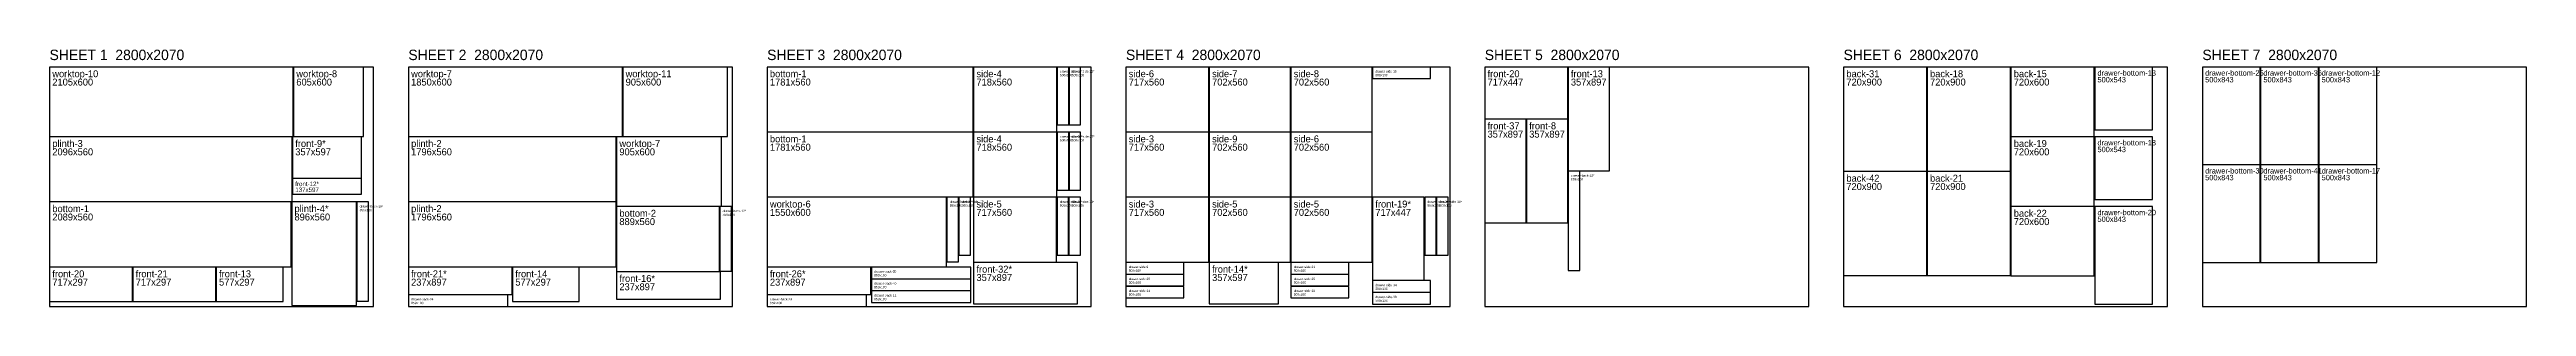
# Model space of a CAD drawing. Header units: millimetres. Extents: x 0 to 21400, y -2070 to 151.
import ezdxf

# ---------------------------------------------------------------- set-up
doc = ezdxf.new("R2010")
doc.units = ezdxf.units.MM
for name, color, linetype in [('LABELS', 3, 'CONTINUOUS'), ('PARTS', 7, 'CONTINUOUS'), ('SHEETS', 5, 'CONTINUOUS')]:
    doc.layers.add(name, color=color, linetype=linetype)

msp = doc.modelspace()

# ---------------------------------------------------------------- linework, layer by layer
at = {"layer": 'PARTS'}
for p, q in [((2105, 0), (0, 0)), ((0, 0), (0, -600)), ((2105, -600), (2105, 0)), ((2713.2, 0), (2108.2, 0)), ((2108.2, 0), (2108.2, -600)), ((2713.2, -600), (2713.2, 0)), ((4950, 0), (3100, 0)), ((3100, 0), (3100, -600)), ((4950, -600), (4950, 0)), ((5858.2, 0), (4953.2, 0)), ((4953.2, 0), (4953.2, -600)), ((5858.2, -600), (5858.2, 0)), ((7981, 0), (6200, 0)), ((6200, 0), (6200, -560)), ((7981, -560), (7981, 0)), ((8702.2, 0), (7984.2, 0)), ((7984.2, 0), (7984.2, -560)), ((8702.2, -560), (8702.2, 0)), ((8805.4, 0), (8705.4, 0)), ((8705.4, 0), (8705.4, -500)), ((8805.4, -500), (8805.4, 0)), ((8908.6, 0), (8808.6, 0)), ((8808.6, 0), (8808.6, -500)), ((8908.6, -500), (8908.6, 0)), ((10017, 0), (9300, 0)), ((9300, 0), (9300, -560)), ((10017, -560), (10017, 0)), ((10722.2, 0), (10020.2, 0)), ((10020.2, 0), (10020.2, -560)), ((10722.2, -560), (10722.2, 0)), ((11427.4, 0), (10725.4, 0)), ((10725.4, 0), (10725.4, -560)), ((11427.4, -560), (11427.4, 0)), ((11930.6, 0), (11430.6, 0)), ((11430.6, 0), (11430.6, -100)), ((11930.6, -100), (11930.6, 0)), ((13117, 0), (12400, 0)), ((12400, 0), (12400, -447)), ((13117, -447), (13117, 0)), ((13477.2, 0), (13120.2, 0)), ((13120.2, 0), (13120.2, -897)), ((13477.2, -897), (13477.2, 0)), ((16220, 0), (15500, 0)), ((15500, 0), (15500, -900)), ((16220, -900), (16220, 0)), ((16943.2, 0), (16223.2, 0)), ((16223.2, 0), (16223.2, -900)), ((16943.2, -900), (16943.2, 0)), ((17666.4, 0), (16946.4, 0)), ((16946.4, 0), (16946.4, -600)), ((17666.4, -600), (17666.4, 0)), ((18169.6, 0), (17669.6, 0)), ((17669.6, 0), (17669.6, -543)), ((18169.6, -543), (18169.6, 0)), ((19100, 0), (18600, 0)), ((18600, 0), (18600, -843)), ((19100, -843), (19100, 0)), ((19603.2, 0), (19103.2, 0)), ((19103.2, 0), (19103.2, -843)), ((19603.2, -843), (19603.2, 0)), ((20106.4, 0), (19606.4, 0)), ((19606.4, 0), (19606.4, -843)), ((20106.4, -843), (20106.4, 0)), ((11430.6, -100), (11930.6, -100)), ((0, -600), (2105, -600)), ((2096, -603.2), (0, -603.2)), ((0, -603.2), (0, -1163.2)), ((2096, -1163.2), (2096, -603.2)), ((2696.2, -603.2), (2099.2, -603.2)), ((2099.2, -603.2), (2099.2, -960.2)), ((2108.2, -600), (2713.2, -600)), ((2696.2, -960.2), (2696.2, -603.2)), ((3100, -600), (4950, -600)), ((4896, -603.2), (3100, -603.2)), ((3100, -603.2), (3100, -1163.2)), ((4896, -1163.2), (4896, -603.2)), ((5804.2, -603.2), (4899.2, -603.2)), ((4899.2, -603.2), (4899.2, -1203.2)), ((4953.2, -600), (5858.2, -600)), ((5804.2, -1203.2), (5804.2, -603.2)), ((6200, -560), (7981, -560)), ((7981, -563.2), (6200, -563.2)), ((6200, -563.2), (6200, -1123.2)), ((7981, -1123.2), (7981, -563.2)), ((7984.2, -560), (8702.2, -560)), ((8702.2, -563.2), (7984.2, -563.2)), ((7984.2, -563.2), (7984.2, -1123.2)), ((8702.2, -1123.2), (8702.2, -563.2)), ((8705.4, -500), (8805.4, -500)), ((8805.4, -563.2), (8705.4, -563.2)), ((8705.4, -563.2), (8705.4, -1063.2)), ((8805.4, -1063.2), (8805.4, -563.2)), ((8808.6, -500), (8908.6, -500)), ((8908.6, -563.2), (8808.6, -563.2)), ((8808.6, -563.2), (8808.6, -1063.2)), ((8908.6, -1063.2), (8908.6, -563.2)), ((9300, -560), (10017, -560)), ((10017, -563.2), (9300, -563.2)), ((9300, -563.2), (9300, -1123.2)), ((10017, -1123.2), (10017, -563.2)), ((10020.2, -560), (10722.2, -560)), ((10722.2, -563.2), (10020.2, -563.2)), ((10020.2, -563.2), (10020.2, -1123.2)), ((10722.2, -1123.2), (10722.2, -563.2)), ((10725.4, -560), (11427.4, -560)), ((11427.4, -563.2), (10725.4, -563.2)), ((10725.4, -563.2), (10725.4, -1123.2)), ((11427.4, -1123.2), (11427.4, -563.2)), ((12400, -447), (13117, -447)), ((12757, -450.2), (12400, -450.2)), ((12400, -450.2), (12400, -1347.2)), ((12757, -1347.2), (12757, -450.2)), ((13117.2, -450.2), (12760.2, -450.2)), ((12760.2, -450.2), (12760.2, -1347.2)), ((13117.2, -1347.2), (13117.2, -450.2)), ((16946.4, -600), (17666.4, -600)), ((17666.4, -603.2), (16946.4, -603.2)), ((16946.4, -603.2), (16946.4, -1203.2)), ((17666.4, -1203.2), (17666.4, -603.2)), ((17669.6, -543), (18169.6, -543)), ((18169.6, -603.2), (17669.6, -603.2)), ((17669.6, -603.2), (17669.6, -1146.2)), ((18169.6, -1146.2), (18169.6, -603.2)), ((18600, -843), (19100, -843)), ((19100, -846.2), (18600, -846.2)), ((18600, -846.2), (18600, -1689.2)), ((19100, -1689.2), (19100, -846.2)), ((19103.2, -843), (19603.2, -843)), ((19603.2, -846.2), (19103.2, -846.2)), ((19103.2, -846.2), (19103.2, -1689.2)), ((19603.2, -1689.2), (19603.2, -846.2)), ((19606.4, -843), (20106.4, -843)), ((20106.4, -846.2), (19606.4, -846.2)), ((19606.4, -846.2), (19606.4, -1689.2)), ((20106.4, -1689.2), (20106.4, -846.2)), ((2099.2, -960.2), (2696.2, -960.2)), ((2696.2, -963.4), (2099.2, -963.4)), ((2099.2, -963.4), (2099.2, -1100.4)), ((2696.2, -1100.4), (2696.2, -963.4)), ((8705.4, -1063.2), (8805.4, -1063.2)), ((8808.6, -1063.2), (8908.6, -1063.2)), ((13120.2, -897), (13477.2, -897)), ((13220.2, -900.2), (13120.2, -900.2)), ((13120.2, -900.2), (13120.2, -1759.2)), ((13220.2, -1759.2), (13220.2, -900.2)), ((15500, -900), (16220, -900)), ((16220, -903.2), (15500, -903.2)), ((15500, -903.2), (15500, -1803.2)), ((16220, -1803.2), (16220, -903.2)), ((16223.2, -900), (16943.2, -900)), ((16943.2, -903.2), (16223.2, -903.2)), ((16223.2, -903.2), (16223.2, -1803.2)), ((16943.2, -1803.2), (16943.2, -903.2)), ((0, -1163.2), (2096, -1163.2)), ((2089, -1166.4), (0, -1166.4)), ((0, -1166.4), (0, -1726.4)), ((2089, -1726.4), (2089, -1166.4)), ((2652.2, -1166.4), (2092.2, -1166.4)), ((2092.2, -1166.4), (2092.2, -2062.4)), ((2099.2, -1100.4), (2696.2, -1100.4)), ((2652.2, -2062.4), (2652.2, -1166.4)), ((2755.4, -1166.4), (2655.4, -1166.4)), ((2655.4, -1166.4), (2655.4, -2025.4)), ((2755.4, -2025.4), (2755.4, -1166.4)), ((3100, -1163.2), (4896, -1163.2)), ((4896, -1166.4), (3100, -1166.4)), ((3100, -1166.4), (3100, -1726.4)), ((4896, -1726.4), (4896, -1166.4)), ((4899.2, -1203.2), (5804.2, -1203.2)), ((5788.2, -1206.4), (4899.2, -1206.4)), ((4899.2, -1206.4), (4899.2, -1766.4)), ((5788.2, -1766.4), (5788.2, -1206.4)), ((5891.4, -1206.4), (5791.4, -1206.4)), ((5791.4, -1206.4), (5791.4, -1765.4)), ((5891.4, -1765.4), (5891.4, -1206.4)), ((6200, -1123.2), (7981, -1123.2)), ((7750, -1126.4), (6200, -1126.4)), ((6200, -1126.4), (6200, -1726.4)), ((7750, -1726.4), (7750, -1126.4)), ((7853.2, -1126.4), (7753.2, -1126.4)), ((7753.2, -1126.4), (7753.2, -1685.4)), ((7853.2, -1685.4), (7853.2, -1126.4)), ((7956.4, -1126.4), (7856.4, -1126.4)), ((7856.4, -1126.4), (7856.4, -1626.4)), ((7956.4, -1626.4), (7956.4, -1126.4)), ((7984.2, -1123.2), (8702.2, -1123.2)), ((8701.2, -1126.4), (7984.2, -1126.4)), ((7984.2, -1126.4), (7984.2, -1686.4)), ((8701.2, -1686.4), (8701.2, -1126.4)), ((8804.4, -1126.4), (8704.4, -1126.4)), ((8704.4, -1126.4), (8704.4, -1626.4)), ((8804.4, -1626.4), (8804.4, -1126.4)), ((8907.6, -1126.4), (8807.6, -1126.4)), ((8807.6, -1126.4), (8807.6, -1626.4)), ((8907.6, -1626.4), (8907.6, -1126.4)), ((9300, -1123.2), (10017, -1123.2)), ((10017, -1126.4), (9300, -1126.4)), ((9300, -1126.4), (9300, -1686.4)), ((10017, -1686.4), (10017, -1126.4)), ((10020.2, -1123.2), (10722.2, -1123.2)), ((10722.2, -1126.4), (10020.2, -1126.4)), ((10020.2, -1126.4), (10020.2, -1686.4)), ((10722.2, -1686.4), (10722.2, -1126.4)), ((10725.4, -1123.2), (11427.4, -1123.2)), ((11427.4, -1126.4), (10725.4, -1126.4)), ((10725.4, -1126.4), (10725.4, -1686.4)), ((11427.4, -1686.4), (11427.4, -1126.4)), ((11877.6, -1126.4), (11430.6, -1126.4)), ((11430.6, -1126.4), (11430.6, -1843.4)), ((11877.6, -1843.4), (11877.6, -1126.4)), ((11980.8, -1126.4), (11880.8, -1126.4)), ((11880.8, -1126.4), (11880.8, -1626.4)), ((11980.8, -1626.4), (11980.8, -1126.4)), ((12084, -1126.4), (11984, -1126.4)), ((11984, -1126.4), (11984, -1626.4)), ((12084, -1626.4), (12084, -1126.4)), ((16946.4, -1203.2), (17666.4, -1203.2)), ((17666.4, -1206.4), (16946.4, -1206.4)), ((16946.4, -1206.4), (16946.4, -1806.4)), ((17666.4, -1806.4), (17666.4, -1206.4)), ((17669.6, -1146.2), (18169.6, -1146.2)), ((18169.6, -1206.4), (17669.6, -1206.4)), ((17669.6, -1206.4), (17669.6, -2049.4)), ((18169.6, -2049.4), (18169.6, -1206.4)), ((12400, -1347.2), (12757, -1347.2)), ((12760.2, -1347.2), (13117.2, -1347.2)), ((7753.2, -1685.4), (7853.2, -1685.4)), ((7856.4, -1626.4), (7956.4, -1626.4)), ((7984.2, -1686.4), (8701.2, -1686.4)), ((8881.2, -1689.6), (7984.2, -1689.6)), ((7984.2, -1689.6), (7984.2, -2046.6)), ((8704.4, -1626.4), (8804.4, -1626.4)), ((8807.6, -1626.4), (8907.6, -1626.4)), ((8881.2, -2046.6), (8881.2, -1689.6)), ((9300, -1686.4), (10017, -1686.4)), ((9800, -1689.6), (9300, -1689.6)), ((9300, -1689.6), (9300, -1789.6)), ((9800, -1789.6), (9800, -1689.6)), ((10020.2, -1686.4), (10722.2, -1686.4)), ((10617.2, -1689.6), (10020.2, -1689.6)), ((10020.2, -1689.6), (10020.2, -2046.6)), ((10617.2, -2046.6), (10617.2, -1689.6)), ((10725.4, -1686.4), (11427.4, -1686.4)), ((11225.4, -1689.6), (10725.4, -1689.6)), ((10725.4, -1689.6), (10725.4, -1789.6)), ((11225.4, -1789.6), (11225.4, -1689.6)), ((11880.8, -1626.4), (11980.8, -1626.4)), ((11984, -1626.4), (12084, -1626.4)), ((18600, -1689.2), (19100, -1689.2)), ((19103.2, -1689.2), (19603.2, -1689.2)), ((19606.4, -1689.2), (20106.4, -1689.2)), ((0, -1726.4), (2089, -1726.4)), ((717, -1729.6), (0, -1729.6)), ((0, -1729.6), (0, -2026.6)), ((717, -2026.6), (717, -1729.6)), ((1437.2, -1729.6), (720.2, -1729.6)), ((720.2, -1729.6), (720.2, -2026.6)), ((1437.2, -2026.6), (1437.2, -1729.6)), ((2017.4, -1729.6), (1440.4, -1729.6)), ((1440.4, -1729.6), (1440.4, -2026.6)), ((2017.4, -2026.6), (2017.4, -1729.6)), ((3100, -1726.4), (4896, -1726.4)), ((3997, -1729.6), (3100, -1729.6)), ((3100, -1729.6), (3100, -1966.6)), ((3997, -1966.6), (3997, -1729.6)), ((4577.2, -1729.6), (4000.2, -1729.6)), ((4000.2, -1729.6), (4000.2, -2026.6)), ((4577.2, -2026.6), (4577.2, -1729.6)), ((4899.2, -1766.4), (5788.2, -1766.4)), ((5796.2, -1769.6), (4899.2, -1769.6)), ((4899.2, -1769.6), (4899.2, -2006.6)), ((5791.4, -1765.4), (5891.4, -1765.4)), ((5796.2, -2006.6), (5796.2, -1769.6)), ((6200, -1726.4), (7750, -1726.4)), ((7097, -1729.6), (6200, -1729.6)), ((6200, -1729.6), (6200, -1966.6)), ((7097, -1966.6), (7097, -1729.6)), ((7959.2, -1729.6), (7100.2, -1729.6)), ((7100.2, -1729.6), (7100.2, -1829.6)), ((7100.2, -1829.6), (7959.2, -1829.6)), ((7959.2, -1832.8), (7100.2, -1832.8)), ((7100.2, -1832.8), (7100.2, -1932.8)), ((7959.2, -1829.6), (7959.2, -1729.6)), ((7959.2, -1932.8), (7959.2, -1832.8)), ((9300, -1789.6), (9800, -1789.6)), ((9800, -1792.8), (9300, -1792.8)), ((9300, -1792.8), (9300, -1892.8)), ((9300, -1892.8), (9800, -1892.8)), ((9800, -1896), (9300, -1896)), ((9300, -1896), (9300, -1996)), ((9800, -1892.8), (9800, -1792.8)), ((9800, -1996), (9800, -1896)), ((10725.4, -1789.6), (11225.4, -1789.6)), ((11225.4, -1792.8), (10725.4, -1792.8)), ((10725.4, -1792.8), (10725.4, -1892.8)), ((10725.4, -1892.8), (11225.4, -1892.8)), ((11225.4, -1896), (10725.4, -1896)), ((10725.4, -1896), (10725.4, -1996)), ((11225.4, -1892.8), (11225.4, -1792.8)), ((11225.4, -1996), (11225.4, -1896)), ((11430.6, -1843.4), (11877.6, -1843.4)), ((11930.6, -1846.6), (11430.6, -1846.6)), ((11430.6, -1846.6), (11430.6, -1946.6)), ((11930.6, -1946.6), (11930.6, -1846.6)), ((13120.2, -1759.2), (13220.2, -1759.2)), ((15500, -1803.2), (16220, -1803.2)), ((16223.2, -1803.2), (16943.2, -1803.2)), ((16946.4, -1806.4), (17666.4, -1806.4)), ((0, -2026.6), (717, -2026.6)), ((720.2, -2026.6), (1437.2, -2026.6)), ((1440.4, -2026.6), (2017.4, -2026.6)), ((2092.2, -2062.4), (2652.2, -2062.4)), ((2655.4, -2025.4), (2755.4, -2025.4)), ((3100, -1966.6), (3997, -1966.6)), ((3959, -1969.8), (3100, -1969.8)), ((3100, -1969.8), (3100, -2069.8)), ((3100, -2069.8), (3959, -2069.8)), ((3959, -2069.8), (3959, -1969.8)), ((4000.2, -2026.6), (4577.2, -2026.6)), ((4899.2, -2006.6), (5796.2, -2006.6)), ((6200, -1966.6), (7097, -1966.6)), ((7059, -1969.8), (6200, -1969.8)), ((6200, -1969.8), (6200, -2069.8)), ((6200, -2069.8), (7059, -2069.8)), ((7059, -2069.8), (7059, -1969.8)), ((7100.2, -1932.8), (7959.2, -1932.8)), ((7959.2, -1936), (7100.2, -1936)), ((7100.2, -1936), (7100.2, -2036)), ((7100.2, -2036), (7959.2, -2036)), ((7959.2, -2036), (7959.2, -1936)), ((7984.2, -2046.6), (8881.2, -2046.6)), ((9300, -1996), (9800, -1996)), ((10020.2, -2046.6), (10617.2, -2046.6)), ((10725.4, -1996), (11225.4, -1996)), ((11430.6, -1946.6), (11930.6, -1946.6)), ((11930.6, -1949.8), (11430.6, -1949.8)), ((11430.6, -1949.8), (11430.6, -2049.8)), ((11430.6, -2049.8), (11930.6, -2049.8)), ((11930.6, -2049.8), (11930.6, -1949.8)), ((17669.6, -2049.4), (18169.6, -2049.4))]:
    msp.add_line(p, q, dxfattribs=at)
at = {"layer": 'SHEETS'}
for p, q in [((2800, 0), (0, 0)), ((0, 0), (0, -2070)), ((2800, -2070), (2800, 0)), ((5900, 0), (3100, 0)), ((3100, 0), (3100, -2070)), ((5900, -2070), (5900, 0)), ((9000, 0), (6200, 0)), ((6200, 0), (6200, -2070)), ((9000, -2070), (9000, 0)), ((12100, 0), (9300, 0)), ((9300, 0), (9300, -2070)), ((12100, -2070), (12100, 0)), ((15200, 0), (12400, 0)), ((12400, 0), (12400, -2070)), ((15200, -2070), (15200, 0)), ((18300, 0), (15500, 0)), ((15500, 0), (15500, -2070)), ((18300, -2070), (18300, 0)), ((21400, 0), (18600, 0)), ((18600, 0), (18600, -2070)), ((21400, -2070), (21400, 0)), ((0, -2070), (2800, -2070)), ((3100, -2070), (5900, -2070)), ((6200, -2070), (9000, -2070)), ((9300, -2070), (12100, -2070)), ((12400, -2070), (15200, -2070)), ((15500, -2070), (18300, -2070)), ((18600, -2070), (21400, -2070))]:
    msp.add_line(p, q, dxfattribs=at)

# ---------------------------------------------------------------- texts
at = {"layer": 'LABELS'}
for s, height, p in [('SHEET 1  2800x2070', 90, (0, 60)), ('SHEET 2  2800x2070', 90, (3100, 60)), ('SHEET 3  2800x2070', 90, (6200, 60)), ('SHEET 4  2800x2070', 90, (9300, 60)), ('SHEET 5  2800x2070', 90, (12400, 60)), ('SHEET 6  2800x2070', 90, (15500, 60)), ('SHEET 7  2800x2070', 90, (18600, 60)), ('worktop-10', 60, (24, -88)), ('2105x600', 60, (24, -160)), ('worktop-8', 60, (2132.2, -88)), ('605x600', 60, (2132.2, -160)), ('worktop-7', 60, (3124, -88)), ('1850x600', 60, (3124, -160)), ('worktop-11', 60, (4977.2, -88)), ('905x600', 60, (4977.2, -160)), ('bottom-1', 60, (6224, -88)), ('1781x560', 60, (6224, -160)), ('side-4', 60, (8008.2, -88)), ('718x560', 60, (8008.2, -160)), ('drawer-side-18*', 20, (8729.4, -48)), ('500x100', 20, (8729.4, -80)), ('drawer-side-22*', 20, (8832.6, -48)), ('500x100', 20, (8832.6, -80)), ('side-6', 60, (9324, -88)), ('717x560', 60, (9324, -160)), ('side-7', 60, (10044.2, -88)), ('702x560', 60, (10044.2, -160)), ('side-8', 60, (10749.4, -88)), ('702x560', 60, (10749.4, -160)), ('drawer-side-15', 20, (11454.6, -48)), ('500x100', 20, (11454.6, -80)), ('front-20', 60, (12424, -88)), ('717x447', 60, (12424, -160)), ('front-13', 60, (13144.2, -88)), ('357x897', 60, (13144.2, -160)), ('720x900', 60, (15524, -160)), ('back-31', 60, (15524, -88)), ('720x900', 60, (16247.2, -160)), ('back-18', 60, (16247.2, -88)), ('720x600', 60, (16970.4, -160)), ('back-15', 60, (16970.4, -88)), ('500x543', 46.37, (17693.6, -132.7)), ('drawer-bottom-13', 46.371, (17693.6, -74.4)), ('500x843', 46.37, (18624, -132.7)), ('drawer-bottom-25', 46.371, (18624, -74.4)), ('500x843', 46.37, (19127.2, -132.7)), ('drawer-bottom-36', 46.371, (19127.2, -74.4)), ('500x843', 46.37, (19630.4, -132.7)), ('drawer-bottom-12', 46.371, (19630.4, -74.4)), ('plinth-3', 60, (24, -691.2)), ('front-9*', 60, (2123.2, -691.2)), ('plinth-2', 60, (3124, -691.2)), ('worktop-7', 60, (4923.2, -691.2)), ('bottom-1', 60, (6224, -651.2)), ('side-4', 60, (8008.2, -651.2)), ('drawer-side-23*', 20, (8729.4, -611.2)), ('500x100', 20, (8729.4, -643.2)), ('drawer-side-27*', 20, (8832.6, -611.2)), ('500x100', 20, (8832.6, -643.2)), ('side-3', 60, (9324, -651.2)), ('side-9', 60, (10044.2, -651.2)), ('side-6', 60, (10749.4, -651.2)), ('front-37', 60, (12424, -538.2)), ('357x897', 60, (12424, -610.2)), ('front-8', 60, (12784.2, -538.2)), ('357x897', 60, (12784.2, -610.2)), ('back-19', 60, (16970.4, -691.2)), ('drawer-bottom-18', 46.371, (17693.6, -677.6)), ('2096x560', 60, (24, -763.2)), ('357x597', 60, (2123.2, -763.2)), ('1796x560', 60, (3124, -763.2)), ('905x600', 60, (4923.2, -763.2)), ('1781x560', 60, (6224, -723.2)), ('718x560', 60, (8008.2, -723.2)), ('717x560', 60, (9324, -723.2)), ('702x560', 60, (10044.2, -723.2)), ('702x560', 60, (10749.4, -723.2)), ('720x600', 60, (16970.4, -763.2)), ('500x543', 46.37, (17693.6, -735.9)), ('front-12*', 38.5, (2123.2, -1029.9)), ('137x597', 38.5, (2123.2, -1080.4)), ('drawer-back-16*', 20, (13144.2, -948.2)), ('859x100', 20, (13144.2, -980.2)), ('720x900', 60, (15524, -1063.2)), ('back-42', 60, (15524, -991.2)), ('720x900', 60, (16247.2, -1063.2)), ('back-21', 60, (16247.2, -991.2)), ('500x843', 46.37, (18624, -978.9)), ('drawer-bottom-30', 46.371, (18624, -920.6)), ('500x843', 46.37, (19127.2, -978.9)), ('drawer-bottom-41', 46.371, (19127.2, -920.6)), ('500x843', 46.37, (19630.4, -978.9)), ('drawer-bottom-17', 46.371, (19630.4, -920.6)), ('2089x560', 60, (24, -1326.4)), ('bottom-1', 60, (24, -1254.4)), ('896x560', 60, (2116.2, -1326.4)), ('plinth-4*', 60, (2116.2, -1254.4)), ('drawer-back-19*', 20, (2679.4, -1214.4)), ('859x100', 20, (2679.4, -1246.4)), ('plinth-2', 60, (3124, -1254.4)), ('1796x560', 60, (3124, -1326.4)), ('bottom-2', 60, (4923.2, -1294.4)), ('drawer-back-12*', 20, (5815.4, -1254.4)), ('559x100', 20, (5815.4, -1286.4)), ('worktop-6', 60, (6224, -1214.4)), ('1550x600', 60, (6224, -1286.4)), ('drawer-back-17*', 20, (7777.2, -1174.4)), ('559x100', 20, (7777.2, -1206.4)), ('drawer-side-17*', 20, (7880.4, -1174.4)), ('500x100', 20, (7880.4, -1206.4)), ('side-5', 60, (8008.2, -1214.4)), ('717x560', 60, (8008.2, -1286.4)), ('drawer-side-28*', 20, (8728.4, -1174.4)), ('500x100', 20, (8728.4, -1206.4)), ('drawer-side-33*', 20, (8831.6, -1174.4)), ('500x100', 20, (8831.6, -1206.4)), ('side-3', 60, (9324, -1214.4)), ('717x560', 60, (9324, -1286.4)), ('side-5', 60, (10044.2, -1214.4)), ('702x560', 60, (10044.2, -1286.4)), ('side-5', 60, (10749.4, -1214.4)), ('702x560', 60, (10749.4, -1286.4)), ('front-19*', 60, (11454.6, -1214.4)), ('717x447', 60, (11454.6, -1286.4)), ('drawer-side-39*', 20, (11904.8, -1174.4)), ('500x100', 20, (11904.8, -1206.4)), ('drawer-side-10*', 20, (12008, -1174.4)), ('500x100', 20, (12008, -1206.4)), ('back-22', 60, (16970.4, -1294.4)), ('drawer-bottom-20', 46.371, (17693.6, -1280.8)), ('889x560', 60, (4923.2, -1366.4)), ('720x600', 60, (16970.4, -1366.4)), ('500x843', 46.37, (17693.6, -1339.1)), ('front-20', 60, (24, -1817.6)), ('717x297', 60, (24, -1889.6)), ('front-21', 60, (744.2, -1817.6)), ('717x297', 60, (744.2, -1889.6)), ('front-13', 60, (1464.4, -1817.6)), ('577x297', 60, (1464.4, -1889.6)), ('front-21*', 60, (3124, -1817.6)), ('237x897', 60, (3124, -1889.6)), ('front-14', 60, (4024.2, -1817.6)), ('577x297', 60, (4024.2, -1889.6)), ('front-16*', 60, (4923.2, -1857.6)), ('237x897', 60, (4923.2, -1929.6)), ('front-26*', 60, (6224, -1817.6)), ('237x897', 60, (6224, -1889.6)), ('drawer-back-35', 20, (7124.2, -1777.6)), ('drawer-back-40', 20, (7124.2, -1880.8)), ('859x100', 20, (7124.2, -1809.6)), ('859x100', 20, (7124.2, -1912.8)), ('front-32*', 60, (8008.2, -1777.6)), ('357x897', 60, (8008.2, -1849.6)), ('drawer-side-9', 20, (9324, -1737.6)), ('500x100', 20, (9324, -1769.6)), ('drawer-side-10', 20, (9324, -1840.8)), ('500x100', 20, (9324, -1872.8)), ('drawer-side-14', 20, (9324, -1944)), ('front-14*', 60, (10044.2, -1777.6)), ('357x597', 60, (10044.2, -1849.6)), ('drawer-side-11', 20, (10749.4, -1737.6)), ('500x100', 20, (10749.4, -1769.6)), ('drawer-side-15', 20, (10749.4, -1840.8)), ('500x100', 20, (10749.4, -1872.8)), ('drawer-side-16', 20, (10749.4, -1944)), ('drawer-side-34', 20, (11454.6, -1894.6)), ('500x100', 20, (11454.6, -1926.6)), ('drawer-back-24', 20, (3124, -2017.8)), ('859x100', 20, (3124, -2049.8)), ('drawer-back-29', 20, (6224, -2017.8)), ('859x100', 20, (6224, -2049.8)), ('drawer-back-11', 20, (7124.2, -1984)), ('859x100', 20, (7124.2, -2016)), ('500x100', 20, (9324, -1976)), ('500x100', 20, (10749.4, -1976)), ('drawer-side-38', 20, (11454.6, -1997.8)), ('500x100', 20, (11454.6, -2029.8))]:
    msp.add_text(s, height=height, dxfattribs=at).set_placement(p)

doc.saveas('drawing.dxf')
